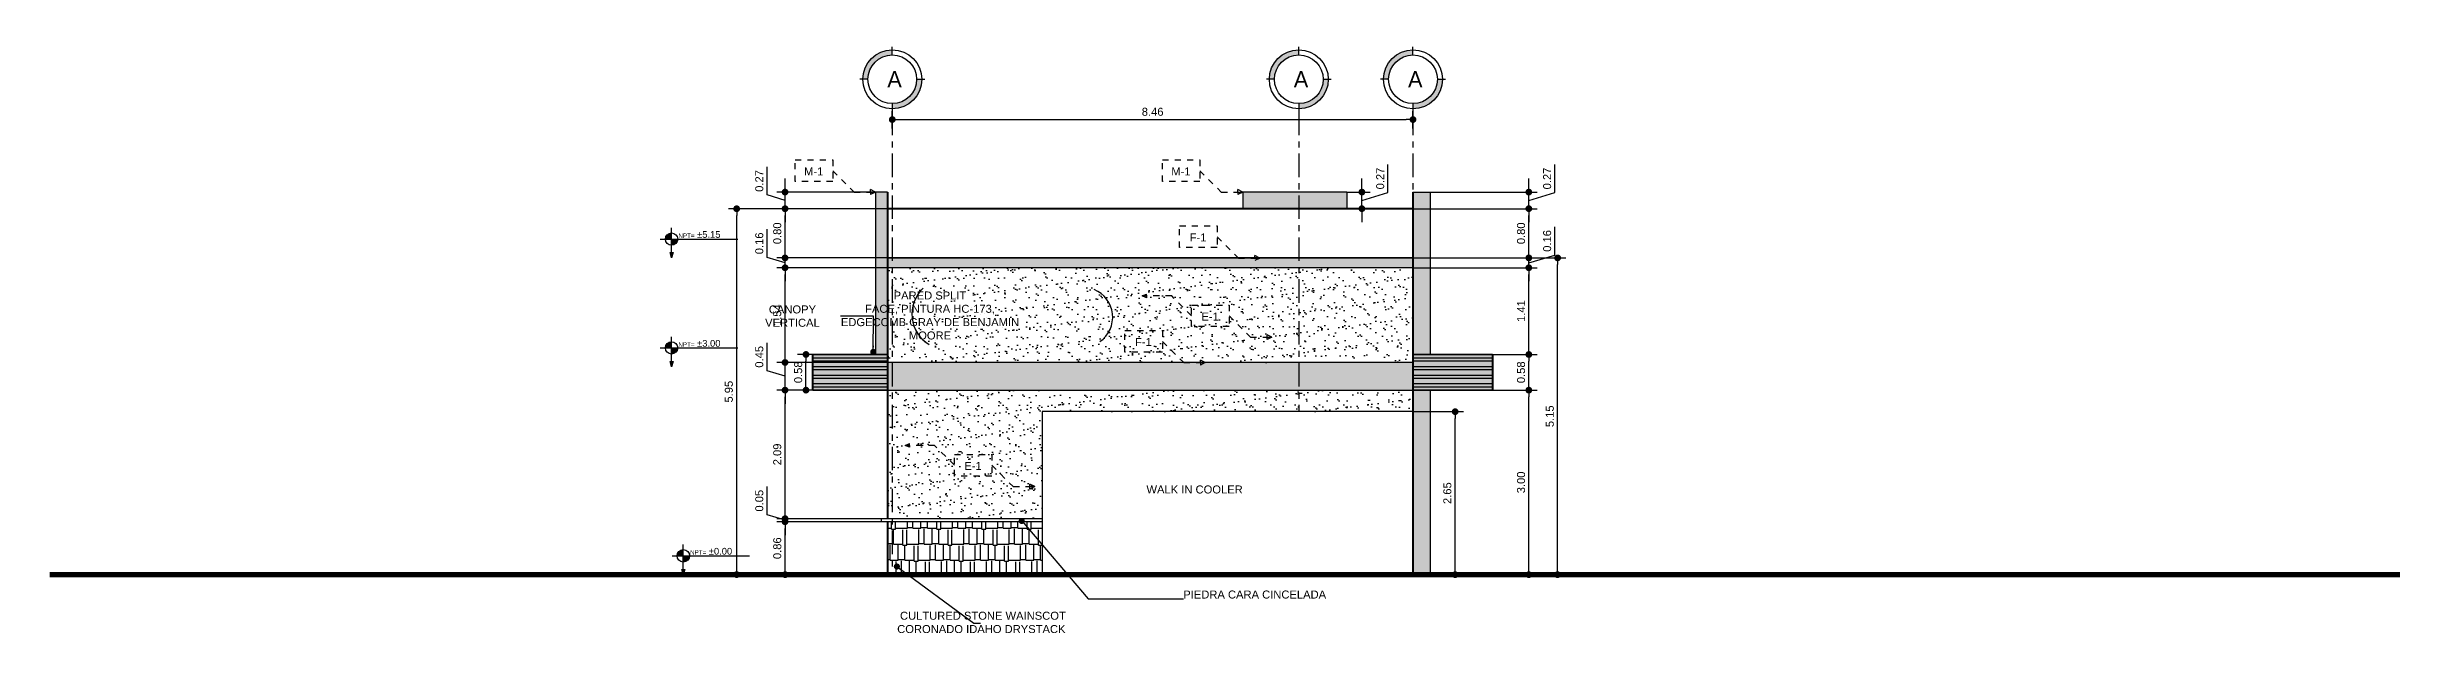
# Model space of a CAD drawing. Header units: metres. Extents: x 5916 to 6101, y 1788 to 1857.
# Drawn here: x 5915.85 to 5953.94, y 1787.76 to 1797.29 of the extents above; entities that cross this region are included whole.
import ezdxf
from ezdxf.enums import TextEntityAlignment as Align

# ---------------------------------------------------------------- set-up
doc = ezdxf.new("R2010")
doc.units = ezdxf.units.M
doc.header["$LTSCALE"] = 0.02
doc.linetypes.add('CENTER2', pattern=[28.575, 19.05, -3.175, 3.175, -3.175])
doc.linetypes.add('HIDDEN', pattern=[0.375, 0.25, -0.125])
for name, color, linetype in [('A - Ejes', 7, 'CENTER2'), ('A-Cotas', 7, 'Continuous'), ('A-Cotas Generales', 2, 'Continuous'), ('A-Paredes', 3, 'Continuous'), ('A-Paredes Externas', 3, 'Continuous'), ('A-Puertas', 7, 'Continuous'), ('DIM', 8, 'Continuous'), ('GRIDTEXT', 1, 'Continuous'), ('HATCH', 8, 'Continuous'), ('hidden', 7, 'HIDDEN'), ('Q', 8, 'Continuous'), ('WALKING COOLER', 1, 'Continuous')]:
    doc.layers.add(name, color=color, linetype=linetype)
for name, color, linetype, lineweight in [('A-FACIA', 12, 'Continuous', 50), ('A-LINEA DE TIERRA', 14, 'Continuous', 40), ('A-PAREDES FRONTALES', 7, 'Continuous', 30)]:
    doc.layers.add(name, color=color, linetype=linetype, lineweight=lineweight)
doc.styles.add('Arial', font='arial.ttf', dxfattribs={"height": 0.15})
doc.styles.add('BANKGOTHIC', font='bgothl.ttf', dxfattribs={"height": 0.3})
doc.styles.add('Cotas 50', font='arial.ttf', dxfattribs={"height": 0.09})
doc.styles.add('Cotas 75', font='arial.ttf', dxfattribs={"height": 0.13})
doc.styles.add('TITTEXTL', font='')
doc.styles.get('TITTEXTL').set_extended_font_data('MicrogrammaDBolExt')
doc.dimstyles.new('COTAS 50', dxfattribs={"dimtxt": 0.09, "dimasz": 0.1, "dimexe": 0.09, "dimexo": 0, "dimgap": 0.05, "dimtad": 1, "dimzin": 1, "dimdsep": 46, "dimtxsty": 'Cotas 50', "dimblk": 'ARCHTICK', "dimcen": 0.1, "dimdle": 0.09, "dimclrd": 9, "dimclre": 9, "dimclrt": 256, "dimaunit": 1, "dimadec": 4, "dimazin": 0, "dimtfac": 1, "dimtmove": 0, "dimatfit": 3, "dimfxl": 0, "dimarcsym": 0})
doc.dimstyles.new('Estilo 75', dxfattribs={"dimtxt": 0.13, "dimasz": 0.11, "dimexe": 0.135, "dimexo": 0, "dimgap": 0.06, "dimtad": 1, "dimzin": 1, "dimdsep": 46, "dimtxsty": 'Cotas 75', "dimblk": 'DOT', "dimcen": 0.135, "dimdle": 0.135, "dimclrd": 9, "dimclre": 9, "dimclrt": 256, "dimadec": 0, "dimazin": 0, "dimtfac": 1, "dimtmove": 1, "dimatfit": 1, "dimfxl": 0, "dimarcsym": 0})

# ---------------------------------------------------------------- blocks, each defined once
blk = doc.blocks.new('BUBLE C')
at = {"layer": 'GRIDTEXT'}
h = blk.add_hatch(color=8, dxfattribs=at)
h.paths.add_polyline_path([(0, 0.7), (0, 0.763, 0.414214), (-0.363, 0.4), (-0.3, 0.4, -0.414214)])
h.paths.add_polyline_path([(0.363, 0.4), (0.3, 0.4, -0.414214), (0, 0.1), (0, 0.037, 0.414214)])
at = {"layer": 'GRIDTEXT', "color": 8}
for points in [[(0, 0.7), (0, 0.8)], [(-0.3, 0.4), (-0.4, 0.4)], [(0.3, 0.4), (0.4, 0.4)], [(0, 0.1), (0, 0)]]:
    blk.add_lwpolyline(points, dxfattribs=at)
blk.add_circle((0, 0.4), 0.363, dxfattribs=at)
at = {"layer": 'GRIDTEXT'}
blk.add_circle((0, 0.4), 0.3, dxfattribs=at)
at = {"layer": 'GRIDTEXT', "style": 'TITTEXTL'}
blk.add_attdef('A', text='', height=0.16, dxfattribs=at).set_placement((0, 0.4), align=Align.MIDDLE)
blk = doc.blocks.new('_Dot')
at = {"color": 0, "linetype": 'ByBlock', "lineweight": -2}
blk.add_line((-0.5, 0), (-1, 0), dxfattribs=at)
at = {"color": 0, "linetype": 'ByBlock', "const_width": 0.5}
blk.add_lwpolyline([(-0.25, 0, 1), (0.25, 0, 1)], format="xyb", close=True, dxfattribs=at)
blk = doc.blocks.new('*D26')
at = {"layer": 'HATCH', "color": 9, "lineweight": -2, "transparency": 16777216}
for p, q in [((5938.324, 1791.712), (5940.064, 1791.712)), ((5939.929, 1788.822), (5939.929, 1791.602)), ((5938.324, 1788.712), (5940.064, 1788.712))]:
    blk.add_line(p, q, dxfattribs=at)
at = {"layer": 'HATCH', "color": 9, "lineweight": -2, "transparency": 16777216, "xscale": 0.11, "yscale": 0.11, "zscale": 0.11}
for p, rotation in [((5939.929, 1791.712), 90), ((5939.929, 1788.712), 270)]:
    blk.add_blockref('_Dot', p, dxfattribs=dict(at, rotation=rotation))
at = {"layer": 'HATCH', "transparency": 16777216, "insert": (5939.803, 1790.212), "char_height": 0.13, "attachment_point": 5, "rotation": 90, "style": 'Cotas 75'}
blk.add_mtext('3.00', dxfattribs=at)
blk = doc.blocks.new('*D27')
at = {"layer": 'HATCH', "color": 9, "lineweight": -2, "transparency": 16777216}
for p, q in [((5939.341, 1792.292), (5940.064, 1792.292)), ((5939.929, 1791.822), (5939.929, 1792.182)), ((5938.324, 1791.712), (5940.064, 1791.712))]:
    blk.add_line(p, q, dxfattribs=at)
at = {"layer": 'HATCH', "color": 9, "lineweight": -2, "transparency": 16777216, "xscale": 0.11, "yscale": 0.11, "zscale": 0.11}
for p, rotation in [((5939.929, 1792.292), 90), ((5939.929, 1791.712), 270)]:
    blk.add_blockref('_Dot', p, dxfattribs=dict(at, rotation=rotation))
at = {"layer": 'HATCH', "transparency": 16777216, "insert": (5939.803, 1792.002), "char_height": 0.13, "attachment_point": 5, "rotation": 90, "style": 'Cotas 75'}
blk.add_mtext('0.58', dxfattribs=at)
blk = doc.blocks.new('*D28')
at = {"layer": 'HATCH', "color": 9, "lineweight": -2, "transparency": 16777216}
for p, q in [((5938.047, 1793.702), (5940.064, 1793.702)), ((5939.929, 1792.402), (5939.929, 1793.592)), ((5939.341, 1792.292), (5940.064, 1792.292))]:
    blk.add_line(p, q, dxfattribs=at)
at = {"layer": 'HATCH', "color": 9, "lineweight": -2, "transparency": 16777216, "xscale": 0.11, "yscale": 0.11, "zscale": 0.11}
for p, rotation in [((5939.929, 1793.702), 90), ((5939.929, 1792.292), 270)]:
    blk.add_blockref('_Dot', p, dxfattribs=dict(at, rotation=rotation))
at = {"layer": 'HATCH', "transparency": 16777216, "insert": (5939.804, 1792.997), "char_height": 0.13, "attachment_point": 5, "rotation": 90, "style": 'Cotas 75'}
blk.add_mtext('1.41', dxfattribs=at)
blk = doc.blocks.new('*D29')
at = {"layer": 'HATCH', "color": 9, "lineweight": -2, "transparency": 16777216}
for p, q in [((5940.353, 1793.909), (5940.353, 1794.367)), ((5938.047, 1793.862), (5940.064, 1793.862)), ((5939.929, 1793.972), (5939.929, 1794.082)), ((5939.929, 1793.782), (5940.353, 1793.909)), ((5939.929, 1793.702), (5939.929, 1793.862)), ((5939.929, 1793.702), (5939.929, 1793.862)), ((5938.047, 1793.702), (5940.064, 1793.702)), ((5939.929, 1793.592), (5939.929, 1793.482))]:
    blk.add_line(p, q, dxfattribs=at)
at = {"layer": 'HATCH', "color": 9, "lineweight": -2, "transparency": 16777216, "xscale": 0.11, "yscale": 0.11, "zscale": 0.11}
for p, rotation in [((5939.929, 1793.862), 270), ((5939.929, 1793.702), 90)]:
    blk.add_blockref('_Dot', p, dxfattribs=dict(at, rotation=rotation))
at = {"layer": 'HATCH', "transparency": 16777216, "insert": (5940.227, 1794.138), "char_height": 0.13, "attachment_point": 5, "rotation": 90, "style": 'Cotas 75'}
blk.add_mtext('0.16', dxfattribs=at)
blk = doc.blocks.new('*D30')
at = {"layer": 'HATCH', "color": 9, "lineweight": -2, "transparency": 16777216}
for p, q in [((5938.047, 1794.662), (5940.064, 1794.662)), ((5939.929, 1793.972), (5939.929, 1794.552)), ((5938.047, 1793.862), (5940.064, 1793.862))]:
    blk.add_line(p, q, dxfattribs=at)
at = {"layer": 'HATCH', "color": 9, "lineweight": -2, "transparency": 16777216, "xscale": 0.11, "yscale": 0.11, "zscale": 0.11}
for p, rotation in [((5939.929, 1794.662), 90), ((5939.929, 1793.862), 270)]:
    blk.add_blockref('_Dot', p, dxfattribs=dict(at, rotation=rotation))
at = {"layer": 'HATCH', "transparency": 16777216, "insert": (5939.803, 1794.262), "char_height": 0.13, "attachment_point": 5, "rotation": 90, "style": 'Cotas 75'}
blk.add_mtext('0.80', dxfattribs=at)
blk = doc.blocks.new('*D31')
at = {"layer": 'HATCH', "color": 9, "lineweight": -2, "transparency": 16777216}
for p, q in [((5940.353, 1794.924), (5940.353, 1795.382)), ((5939.929, 1795.042), (5939.929, 1795.152)), ((5938.047, 1794.662), (5940.064, 1794.662)), ((5938.324, 1794.932), (5940.064, 1794.932)), ((5939.929, 1794.662), (5939.929, 1794.932)), ((5939.929, 1794.662), (5939.929, 1794.932)), ((5939.929, 1794.797), (5940.353, 1794.924)), ((5939.929, 1794.552), (5939.929, 1794.442))]:
    blk.add_line(p, q, dxfattribs=at)
at = {"layer": 'HATCH', "color": 9, "lineweight": -2, "transparency": 16777216, "xscale": 0.11, "yscale": 0.11, "zscale": 0.11}
for p, rotation in [((5939.929, 1794.932), 270), ((5939.929, 1794.662), 90)]:
    blk.add_blockref('_Dot', p, dxfattribs=dict(at, rotation=rotation))
at = {"layer": 'HATCH', "transparency": 16777216, "insert": (5940.227, 1795.153), "char_height": 0.13, "attachment_point": 5, "rotation": 90, "style": 'Cotas 75'}
blk.add_mtext('0.27', dxfattribs=at)
blk = doc.blocks.new('*D32')
at = {"layer": 'HATCH', "color": 9, "lineweight": -2, "transparency": 16777216}
for p, q in [((5929.512, 1789.572), (5927.71, 1789.572)), ((5927.845, 1788.822), (5927.845, 1789.462)), ((5929.512, 1788.712), (5927.71, 1788.712))]:
    blk.add_line(p, q, dxfattribs=at)
at = {"layer": 'HATCH', "color": 9, "lineweight": -2, "transparency": 16777216, "xscale": 0.11, "yscale": 0.11, "zscale": 0.11}
for p, rotation in [((5927.845, 1789.572), 90), ((5927.845, 1788.712), 270)]:
    blk.add_blockref('_Dot', p, dxfattribs=dict(at, rotation=rotation))
at = {"layer": 'HATCH', "transparency": 16777216, "insert": (5927.719, 1789.142), "char_height": 0.13, "attachment_point": 5, "rotation": 90, "style": 'Cotas 75'}
blk.add_mtext('0.86', dxfattribs=at)
blk = doc.blocks.new('*D33')
at = {"layer": 'HATCH', "color": 9, "lineweight": -2, "transparency": 16777216}
for p, q in [((5927.554, 1789.685), (5927.554, 1790.143)), ((5927.845, 1789.597), (5927.554, 1789.685)), ((5927.845, 1789.732), (5927.845, 1789.842)), ((5929.412, 1789.622), (5927.71, 1789.622)), ((5929.512, 1789.572), (5927.71, 1789.572)), ((5927.845, 1789.572), (5927.845, 1789.622)), ((5927.845, 1789.572), (5927.845, 1789.622)), ((5927.845, 1789.462), (5927.845, 1789.352))]:
    blk.add_line(p, q, dxfattribs=at)
at = {"layer": 'HATCH', "color": 9, "lineweight": -2, "transparency": 16777216, "xscale": 0.11, "yscale": 0.11, "zscale": 0.11}
for p, rotation in [((5927.845, 1789.622), 270), ((5927.845, 1789.572), 90)]:
    blk.add_blockref('_Dot', p, dxfattribs=dict(at, rotation=rotation))
at = {"layer": 'HATCH', "transparency": 16777216, "insert": (5927.427, 1789.914), "char_height": 0.13, "attachment_point": 5, "rotation": 90, "style": 'Cotas 75'}
blk.add_mtext('0.05', dxfattribs=at)
blk = doc.blocks.new('*D34')
at = {"layer": 'HATCH', "color": 9, "lineweight": -2, "transparency": 16777216}
for p, q in [((5929.512, 1791.712), (5927.71, 1791.712)), ((5927.845, 1789.732), (5927.845, 1791.602)), ((5929.412, 1789.622), (5927.71, 1789.622))]:
    blk.add_line(p, q, dxfattribs=at)
at = {"layer": 'HATCH', "color": 9, "lineweight": -2, "transparency": 16777216, "xscale": 0.11, "yscale": 0.11, "zscale": 0.11}
for p, rotation in [((5927.845, 1791.712), 90), ((5927.845, 1789.622), 270)]:
    blk.add_blockref('_Dot', p, dxfattribs=dict(at, rotation=rotation))
at = {"layer": 'HATCH', "transparency": 16777216, "insert": (5927.719, 1790.667), "char_height": 0.13, "attachment_point": 5, "rotation": 90, "style": 'Cotas 75'}
blk.add_mtext('2.09', dxfattribs=at)
blk = doc.blocks.new('*D35')
at = {"layer": 'HATCH', "color": 9, "lineweight": -2, "transparency": 16777216}
for p, q in [((5927.554, 1792.025), (5927.554, 1792.483)), ((5927.845, 1792.272), (5927.845, 1792.382)), ((5927.845, 1791.937), (5927.554, 1792.025)), ((5929.587, 1792.162), (5927.71, 1792.162)), ((5927.845, 1791.712), (5927.845, 1792.162)), ((5927.845, 1791.712), (5927.845, 1792.162)), ((5929.512, 1791.712), (5927.71, 1791.712)), ((5927.845, 1791.602), (5927.845, 1791.492))]:
    blk.add_line(p, q, dxfattribs=at)
at = {"layer": 'HATCH', "color": 9, "lineweight": -2, "transparency": 16777216, "xscale": 0.11, "yscale": 0.11, "zscale": 0.11}
for p, rotation in [((5927.845, 1792.162), 270), ((5927.845, 1791.712), 90)]:
    blk.add_blockref('_Dot', p, dxfattribs=dict(at, rotation=rotation))
at = {"layer": 'HATCH', "transparency": 16777216, "insert": (5927.427, 1792.254), "char_height": 0.13, "attachment_point": 5, "rotation": 90, "style": 'Cotas 75'}
blk.add_mtext('0.45', dxfattribs=at)
blk = doc.blocks.new('*D36')
at = {"layer": 'HATCH', "color": 9, "lineweight": -2, "transparency": 16777216}
for p, q in [((5929.512, 1793.702), (5927.71, 1793.702)), ((5927.845, 1792.272), (5927.845, 1793.592)), ((5929.587, 1792.162), (5927.71, 1792.162))]:
    blk.add_line(p, q, dxfattribs=at)
at = {"layer": 'HATCH', "color": 9, "lineweight": -2, "transparency": 16777216, "xscale": 0.11, "yscale": 0.11, "zscale": 0.11}
for p, rotation in [((5927.845, 1793.702), 90), ((5927.845, 1792.162), 270)]:
    blk.add_blockref('_Dot', p, dxfattribs=dict(at, rotation=rotation))
at = {"layer": 'HATCH', "transparency": 16777216, "insert": (5927.719, 1792.932), "char_height": 0.13, "attachment_point": 5, "rotation": 90, "style": 'Cotas 75'}
blk.add_mtext('1.54', dxfattribs=at)
blk = doc.blocks.new('*D37')
at = {"layer": 'HATCH', "color": 9, "lineweight": -2, "transparency": 16777216}
for p, q in [((5927.554, 1793.87), (5927.554, 1794.327)), ((5927.845, 1793.782), (5927.554, 1793.87)), ((5929.512, 1793.862), (5927.71, 1793.862)), ((5927.845, 1793.972), (5927.845, 1794.082)), ((5927.845, 1793.702), (5927.845, 1793.862)), ((5927.845, 1793.702), (5927.845, 1793.862)), ((5929.512, 1793.702), (5927.71, 1793.702)), ((5927.845, 1793.592), (5927.845, 1793.482))]:
    blk.add_line(p, q, dxfattribs=at)
at = {"layer": 'HATCH', "color": 9, "lineweight": -2, "transparency": 16777216, "xscale": 0.11, "yscale": 0.11, "zscale": 0.11}
for p, rotation in [((5927.845, 1793.862), 270), ((5927.845, 1793.702), 90)]:
    blk.add_blockref('_Dot', p, dxfattribs=dict(at, rotation=rotation))
at = {"layer": 'HATCH', "transparency": 16777216, "insert": (5927.427, 1794.098), "char_height": 0.13, "attachment_point": 5, "rotation": 90, "style": 'Cotas 75'}
blk.add_mtext('0.16', dxfattribs=at)
blk = doc.blocks.new('*D38')
at = {"layer": 'HATCH', "color": 9, "lineweight": -2, "transparency": 16777216}
for p, q in [((5929.512, 1794.662), (5927.71, 1794.662)), ((5927.845, 1793.972), (5927.845, 1794.552)), ((5929.512, 1793.862), (5927.71, 1793.862))]:
    blk.add_line(p, q, dxfattribs=at)
at = {"layer": 'HATCH', "color": 9, "lineweight": -2, "transparency": 16777216, "xscale": 0.11, "yscale": 0.11, "zscale": 0.11}
for p, rotation in [((5927.845, 1794.662), 90), ((5927.845, 1793.862), 270)]:
    blk.add_blockref('_Dot', p, dxfattribs=dict(at, rotation=rotation))
at = {"layer": 'HATCH', "transparency": 16777216, "insert": (5927.719, 1794.262), "char_height": 0.13, "attachment_point": 5, "rotation": 90, "style": 'Cotas 75'}
blk.add_mtext('0.80', dxfattribs=at)
blk = doc.blocks.new('*D39')
at = {"layer": 'HATCH', "color": 9, "lineweight": -2, "transparency": 16777216}
for p, q in [((5927.554, 1794.885), (5927.554, 1795.342)), ((5927.845, 1795.042), (5927.845, 1795.152)), ((5927.845, 1794.797), (5927.554, 1794.885)), ((5929.512, 1794.932), (5927.71, 1794.932)), ((5929.512, 1794.662), (5927.71, 1794.662)), ((5927.845, 1794.662), (5927.845, 1794.932)), ((5927.845, 1794.662), (5927.845, 1794.932)), ((5927.845, 1794.552), (5927.845, 1794.442))]:
    blk.add_line(p, q, dxfattribs=at)
at = {"layer": 'HATCH', "color": 9, "lineweight": -2, "transparency": 16777216, "xscale": 0.11, "yscale": 0.11, "zscale": 0.11}
for p, rotation in [((5927.845, 1794.932), 270), ((5927.845, 1794.662), 90)]:
    blk.add_blockref('_Dot', p, dxfattribs=dict(at, rotation=rotation))
at = {"layer": 'HATCH', "transparency": 16777216, "insert": (5927.427, 1795.113), "char_height": 0.13, "attachment_point": 5, "rotation": 90, "style": 'Cotas 75'}
blk.add_mtext('0.27', dxfattribs=at)
blk = doc.blocks.new('*D40')
at = {"layer": 'HATCH', "color": 9, "lineweight": -2, "transparency": 16777216}
for p, q in [((5928.293, 1792.292), (5928.05, 1792.292)), ((5928.185, 1791.822), (5928.185, 1792.182)), ((5928.293, 1791.712), (5928.05, 1791.712))]:
    blk.add_line(p, q, dxfattribs=at)
at = {"layer": 'HATCH', "color": 9, "lineweight": -2, "transparency": 16777216, "xscale": 0.11, "yscale": 0.11, "zscale": 0.11}
for p, rotation in [((5928.185, 1792.292), 90), ((5928.185, 1791.712), 270)]:
    blk.add_blockref('_Dot', p, dxfattribs=dict(at, rotation=rotation))
at = {"layer": 'HATCH', "transparency": 16777216, "insert": (5928.059, 1792.002), "char_height": 0.13, "attachment_point": 5, "rotation": 90, "style": 'Cotas 75'}
blk.add_mtext('0.58', dxfattribs=at)
blk = doc.blocks.new('*D41')
at = {"layer": 'HATCH', "color": 9, "lineweight": -2, "transparency": 16777216}
for p, q in [((5938.047, 1791.362), (5938.867, 1791.362)), ((5938.732, 1788.822), (5938.732, 1791.252)), ((5938.047, 1788.712), (5938.867, 1788.712))]:
    blk.add_line(p, q, dxfattribs=at)
at = {"layer": 'HATCH', "color": 9, "lineweight": -2, "transparency": 16777216, "xscale": 0.11, "yscale": 0.11, "zscale": 0.11}
for p, rotation in [((5938.732, 1791.362), 90), ((5938.732, 1788.712), 270)]:
    blk.add_blockref('_Dot', p, dxfattribs=dict(at, rotation=rotation))
at = {"layer": 'HATCH', "transparency": 16777216, "insert": (5938.606, 1790.037), "char_height": 0.13, "attachment_point": 5, "rotation": 90, "style": 'Cotas 75'}
blk.add_mtext('2.65', dxfattribs=at)
blk = doc.blocks.new('*D60')
at = {"layer": 'HATCH', "color": 9, "lineweight": -2, "transparency": 16777216}
for p, q in [((5937.641, 1794.924), (5937.641, 1795.382)), ((5937.217, 1795.042), (5937.217, 1795.152)), ((5936.972, 1794.932), (5937.352, 1794.932)), ((5936.972, 1794.662), (5937.352, 1794.662)), ((5937.217, 1794.662), (5937.217, 1794.932)), ((5937.217, 1794.662), (5937.217, 1794.932)), ((5937.217, 1794.797), (5937.641, 1794.924)), ((5937.217, 1794.552), (5937.217, 1794.442))]:
    blk.add_line(p, q, dxfattribs=at)
at = {"layer": 'HATCH', "color": 9, "lineweight": -2, "transparency": 16777216, "xscale": 0.11, "yscale": 0.11, "zscale": 0.11}
for p, rotation in [((5937.217, 1794.932), 270), ((5937.217, 1794.662), 90)]:
    blk.add_blockref('_Dot', p, dxfattribs=dict(at, rotation=rotation))
at = {"layer": 'HATCH', "transparency": 16777216, "insert": (5937.515, 1795.153), "char_height": 0.13, "attachment_point": 5, "rotation": 90, "style": 'Cotas 75'}
blk.add_mtext('0.27', dxfattribs=at)
blk = doc.blocks.new('*D63')
at = {"layer": 'HATCH', "color": 9, "lineweight": -2, "transparency": 16777216}
for p, q in [((5929.512, 1794.662), (5926.924, 1794.662)), ((5927.059, 1788.822), (5927.059, 1794.552)), ((5929.512, 1788.712), (5926.924, 1788.712))]:
    blk.add_line(p, q, dxfattribs=at)
at = {"layer": 'HATCH', "color": 9, "lineweight": -2, "transparency": 16777216, "xscale": 0.11, "yscale": 0.11, "zscale": 0.11}
for p, rotation in [((5927.059, 1794.662), 90), ((5927.059, 1788.712), 270)]:
    blk.add_blockref('_Dot', p, dxfattribs=dict(at, rotation=rotation))
at = {"layer": 'HATCH', "transparency": 16777216, "insert": (5926.932, 1791.687), "char_height": 0.13, "attachment_point": 5, "rotation": 90, "style": 'Cotas 75'}
blk.add_mtext('5.95', dxfattribs=at)
blk = doc.blocks.new('*D64')
at = {"layer": 'HATCH', "color": 9, "lineweight": -2, "transparency": 16777216}
for p, q in [((5938.047, 1793.862), (5940.532, 1793.862)), ((5940.397, 1788.822), (5940.397, 1793.752)), ((5938.324, 1788.712), (5940.532, 1788.712))]:
    blk.add_line(p, q, dxfattribs=at)
at = {"layer": 'HATCH', "color": 9, "lineweight": -2, "transparency": 16777216, "xscale": 0.11, "yscale": 0.11, "zscale": 0.11}
for p, rotation in [((5940.397, 1793.862), 90), ((5940.397, 1788.712), 270)]:
    blk.add_blockref('_Dot', p, dxfattribs=dict(at, rotation=rotation))
at = {"layer": 'HATCH', "transparency": 16777216, "insert": (5940.27, 1791.287), "char_height": 0.13, "attachment_point": 5, "rotation": 90, "style": 'Cotas 75'}
blk.add_mtext('5.15', dxfattribs=at)
blk = doc.blocks.new('*D78')
at = {"layer": 'HATCH', "color": 9, "lineweight": -2, "transparency": 16777216}
for p, q in [((5929.587, 1795.966), (5929.587, 1796.246)), ((5938.047, 1795.966), (5938.047, 1796.246)), ((5929.697, 1796.111), (5937.937, 1796.111))]:
    blk.add_line(p, q, dxfattribs=at)
at = {"layer": 'HATCH', "color": 9, "lineweight": -2, "transparency": 16777216, "xscale": 0.11, "yscale": 0.11, "zscale": 0.11, "rotation": 180}
blk.add_blockref('_Dot', (5929.587, 1796.111), dxfattribs=at)
at = {"layer": 'HATCH', "color": 9, "lineweight": -2, "transparency": 16777216, "xscale": 0.11, "yscale": 0.11, "zscale": 0.11}
blk.add_blockref('_Dot', (5938.047, 1796.111), dxfattribs=at)
at = {"layer": 'HATCH', "transparency": 16777216, "insert": (5933.817, 1796.237), "char_height": 0.13, "attachment_point": 5, "style": 'Cotas 75'}
blk.add_mtext('8.46', dxfattribs=at)
blk = doc.blocks.new('_ArchTick')
at = {"color": 0, "linetype": 'ByBlock', "const_width": 0.15}
blk.add_lwpolyline([(-0.5, -0.5), (0.5, 0.5)], dxfattribs=at)
blk = doc.blocks.new('Simbolo niveles (Alzado)')
at = {"layer": 'A-Cotas', "ltscale": 10}
h = blk.add_hatch(color=256, dxfattribs=at)
h.paths.add_polyline_path([(0, 0.728, 0.414214), (-0.18, 0.548), (0, 0.548)])
h.paths.add_polyline_path([(0.18, 0.548), (0, 0.548), (0, 0.368, 0.414214)])
at = {"layer": 'A-Cotas', "ltscale": 0.05}
blk.add_hatch(color=6, dxfattribs=at).paths.add_polyline_path([(0.043, 0.153), (-0.043, 0.153), (0, 0)])
at = {"layer": 'A-Cotas', "color": 6, "ltscale": 10}
for p, q in [((0, 0.153), (0, 0.875)), ((-0.328, 0.548), (1.928, 0.548))]:
    blk.add_line(p, q, dxfattribs=at)
blk.add_lwpolyline([(0, 0), (-0.043, 0.153), (0.043, 0.153), (0, 0)], dxfattribs=at)
at = {"layer": 'A-Cotas', "color": 1, "ltscale": 10}
blk.add_circle((0, 0.548), 0.18, dxfattribs=at)
at = {"layer": 'A-Cotas', "insert": (0.433, 0.646), "char_height": 0.13, "attachment_point": 5, "style": 'Cotas 75'}
blk.add_mtext('NPT=', dxfattribs=at)

msp = doc.modelspace()

# ---------------------------------------------------------------- hatches: boundary and pattern name
at = {"layer": 'A-Cotas', "true_color": 0xf57a00}
h = msp.add_hatch(color=30, dxfattribs=at)
h.dxf.hatch_style = 1
h.paths.add_polyline_path([(5938.047, 1793.862), (5929.512, 1793.862), (5929.512, 1793.702), (5938.047, 1793.702)])
h = msp.add_hatch(color=30, dxfattribs=at)
h.dxf.hatch_style = 1
h.paths.add_polyline_path([(5929.512, 1792.232), (5928.293, 1792.232), (5928.293, 1792.182), (5929.512, 1792.182)])
h = msp.add_hatch(color=30, dxfattribs=at)
h.dxf.hatch_style = 1
h.paths.add_polyline_path([(5929.512, 1792.092), (5928.293, 1792.092), (5928.293, 1792.042), (5929.512, 1792.042)])
h = msp.add_hatch(color=30, dxfattribs=at)
h.dxf.hatch_style = 1
h.paths.add_polyline_path([(5929.512, 1791.952), (5928.293, 1791.952), (5928.293, 1791.902), (5929.512, 1791.902)])
h = msp.add_hatch(color=30, dxfattribs=at)
h.dxf.hatch_style = 1
h.paths.add_polyline_path([(5938.047, 1792.162), (5929.512, 1792.162), (5929.512, 1791.712), (5938.047, 1791.712)])
h = msp.add_hatch(color=30, dxfattribs=at)
h.dxf.hatch_style = 1
h.paths.add_polyline_path([(5939.341, 1792.232), (5938.047, 1792.232), (5938.047, 1792.182), (5939.341, 1792.182)])
h = msp.add_hatch(color=30, dxfattribs=at)
h.dxf.hatch_style = 1
h.paths.add_polyline_path([(5939.341, 1792.092), (5938.047, 1792.092), (5938.047, 1792.042), (5939.341, 1792.042)])
h = msp.add_hatch(color=30, dxfattribs=at)
h.dxf.hatch_style = 1
h.paths.add_polyline_path([(5939.341, 1791.952), (5938.047, 1791.952), (5938.047, 1791.902), (5939.341, 1791.902)])
h = msp.add_hatch(color=30, dxfattribs=at)
h.dxf.hatch_style = 1
h.paths.add_polyline_path([(5929.512, 1791.812), (5928.293, 1791.812), (5928.293, 1791.762), (5929.512, 1791.762)])
h = msp.add_hatch(color=30, dxfattribs=at)
h.dxf.hatch_style = 1
h.paths.add_polyline_path([(5939.341, 1791.812), (5938.047, 1791.812), (5938.047, 1791.762), (5939.341, 1791.762)])
at = {"layer": 'A-Paredes', "true_color": 0xcd6928}
h = msp.add_hatch(dxfattribs=at)
h.set_pattern_fill('AR-RSHKE', color=32, scale=0.00085)
h.paths.add_polyline_path([(5932.024, 1789.572), (5929.512, 1789.572), (5929.512, 1788.712), (5932.024, 1788.712)])
at = {"layer": 'A-Puertas', "true_color": 0xf57a00}
h = msp.add_hatch(color=30, dxfattribs=at)
h.dxf.hatch_style = 1
h.paths.add_polyline_path([(5929.512, 1794.932), (5929.315, 1794.932), (5929.315, 1792.292), (5929.512, 1792.292)])
h = msp.add_hatch(color=30, dxfattribs=at)
h.dxf.hatch_style = 1
h.paths.add_polyline_path([(5936.972, 1794.932), (5935.282, 1794.932), (5935.282, 1794.662), (5936.972, 1794.662)])
h = msp.add_hatch(color=30, dxfattribs=at)
h.dxf.hatch_style = 1
h.paths.add_polyline_path([(5938.324, 1794.932), (5938.047, 1794.932), (5938.047, 1792.292), (5938.324, 1792.292)])
h.paths.add_polyline_path([(5938.324, 1791.712), (5938.047, 1791.712), (5938.047, 1788.712), (5938.324, 1788.712)])
at = {"layer": 'A-Puertas'}
h = msp.add_hatch(color=15, dxfattribs=at)
h.dxf.hatch_style = 1
h.paths.add_polyline_path([(5929.512, 1792.292), (5928.293, 1792.292), (5928.293, 1792.232), (5929.512, 1792.232)])
h = msp.add_hatch(color=15, dxfattribs=at)
h.dxf.hatch_style = 1
h.paths.add_polyline_path([(5929.512, 1792.182), (5928.293, 1792.182), (5928.293, 1792.092), (5929.512, 1792.092)])
h = msp.add_hatch(color=15, dxfattribs=at)
h.dxf.hatch_style = 1
h.paths.add_polyline_path([(5929.512, 1792.042), (5928.293, 1792.042), (5928.293, 1791.952), (5929.512, 1791.952)])
h = msp.add_hatch(color=15, dxfattribs=at)
h.dxf.hatch_style = 1
h.paths.add_polyline_path([(5939.341, 1792.292), (5938.047, 1792.292), (5938.047, 1792.232), (5939.341, 1792.232)])
h = msp.add_hatch(color=15, dxfattribs=at)
h.dxf.hatch_style = 1
h.paths.add_polyline_path([(5939.341, 1792.182), (5938.047, 1792.182), (5938.047, 1792.092), (5939.341, 1792.092)])
h = msp.add_hatch(color=15, dxfattribs=at)
h.dxf.hatch_style = 1
h.paths.add_polyline_path([(5939.341, 1792.042), (5938.047, 1792.042), (5938.047, 1791.952), (5939.341, 1791.952)])
h = msp.add_hatch(color=15, dxfattribs=at)
h.dxf.hatch_style = 1
h.paths.add_polyline_path([(5929.512, 1791.902), (5928.293, 1791.902), (5928.293, 1791.812), (5929.512, 1791.812)])
h = msp.add_hatch(color=15, dxfattribs=at)
h.dxf.hatch_style = 1
h.paths.add_polyline_path([(5929.512, 1791.762), (5928.293, 1791.762), (5928.293, 1791.712), (5929.512, 1791.712)])
h = msp.add_hatch(color=15, dxfattribs=at)
h.dxf.hatch_style = 1
h.paths.add_polyline_path([(5939.341, 1791.902), (5938.047, 1791.902), (5938.047, 1791.812), (5939.341, 1791.812)])
h = msp.add_hatch(color=15, dxfattribs=at)
h.dxf.hatch_style = 1
h.paths.add_polyline_path([(5939.341, 1791.762), (5938.047, 1791.762), (5938.047, 1791.712), (5939.341, 1791.712)])
at = {"layer": 'HATCH'}
h = msp.add_hatch(dxfattribs=at)
h.set_pattern_fill('AR-SAND', color=252, scale=0.005)
h.paths.add_polyline_path([(5938.047, 1793.702), (5929.512, 1793.702), (5929.512, 1792.162), (5938.047, 1792.162)])
h.paths.add_polyline_path([(5932.024, 1791.362), (5938.047, 1791.362), (5938.047, 1791.712), (5929.512, 1791.712), (5929.512, 1789.622), (5932.024, 1789.622)])

# ---------------------------------------------------------------- linework, layer by layer
at = {"layer": 'A - Ejes'}
for points in [[(5929.587, 1796.238), (5929.587, 1788.712)], [(5936.192, 1796.238), (5936.192, 1791.362)], [(5938.047, 1796.238), (5938.047, 1788.712)]]:
    msp.add_lwpolyline(points, dxfattribs=at)
at = {"layer": 'A-FACIA', "linetype": 'Continuous', "const_width": 0.03, "flags": 128}
for points in [[(5929.512, 1792.292), (5928.293, 1792.292)], [(5928.293, 1792.292), (5928.293, 1791.712)], [(5939.341, 1792.292), (5938.047, 1792.292)], [(5939.341, 1792.292), (5939.341, 1791.712)], [(5929.512, 1791.712), (5928.293, 1791.712)], [(5939.341, 1791.712), (5938.047, 1791.712)]]:
    msp.add_lwpolyline(points, dxfattribs=at)
at = {"layer": 'A-LINEA DE TIERRA', "color": 250, "linetype": 'Continuous', "const_width": 0.09, "flags": 128}
for points in [[(5949.783, 1788.712), (5915.897, 1788.712)], [(5979.278, 1788.712), (5949.783, 1788.712)]]:
    msp.add_lwpolyline(points, dxfattribs=at)
at = {"layer": 'A-Paredes Externas', "color": 30, "true_color": 0xf57a00}
for points in [[(5929.315, 1794.932), (5929.315, 1792.292)], [(5929.512, 1794.932), (5929.315, 1794.932)], [(5936.972, 1794.932), (5935.282, 1794.932)], [(5935.282, 1794.932), (5935.282, 1794.662)], [(5936.972, 1794.932), (5936.972, 1794.662)], [(5938.047, 1794.932), (5938.324, 1794.932)], [(5938.324, 1794.932), (5938.324, 1792.292)], [(5938.324, 1791.712), (5938.324, 1788.712)]]:
    msp.add_lwpolyline(points, dxfattribs=at)
at = {"layer": 'A-PAREDES FRONTALES', "linetype": 'Continuous', "const_width": 0.03, "flags": 128}
for points in [[(5929.512, 1794.932), (5929.512, 1789.622)], [(5935.282, 1794.662), (5929.512, 1794.662)], [(5936.972, 1794.662), (5935.282, 1794.662)], [(5938.047, 1794.662), (5936.972, 1794.662)], [(5938.047, 1794.932), (5938.047, 1788.712)], [(5938.047, 1793.862), (5929.512, 1793.862)], [(5929.512, 1789.572), (5929.512, 1788.712)]]:
    msp.add_lwpolyline(points, dxfattribs=at)
at = {"layer": 'A-PAREDES FRONTALES', "const_width": 0.0003}
for points in [[(5929.512, 1793.862), (5926.001, 1793.862)], [(5929.512, 1792.092), (5926.001, 1792.092)]]:
    msp.add_lwpolyline(points, dxfattribs=at)
at = {"layer": 'A-PAREDES FRONTALES'}
for points in [[(5938.047, 1793.702), (5929.512, 1793.702)], [(5929.512, 1792.182), (5928.293, 1792.182)], [(5929.512, 1792.092), (5928.293, 1792.092)], [(5929.512, 1792.042), (5928.293, 1792.042)], [(5929.512, 1791.952), (5928.293, 1791.952)], [(5938.047, 1792.162), (5929.512, 1792.162)], [(5939.341, 1792.232), (5938.047, 1792.232)], [(5939.341, 1792.182), (5938.047, 1792.182)], [(5939.341, 1792.092), (5938.047, 1792.092)], [(5939.341, 1792.042), (5938.047, 1792.042)], [(5939.341, 1791.952), (5938.047, 1791.952)], [(5929.512, 1791.902), (5928.293, 1791.902)], [(5929.512, 1791.812), (5928.293, 1791.812)], [(5929.512, 1791.762), (5928.293, 1791.762)], [(5929.512, 1791.712), (5938.047, 1791.712)], [(5939.341, 1791.902), (5938.047, 1791.902)], [(5939.341, 1791.812), (5938.047, 1791.812)], [(5939.341, 1791.762), (5938.047, 1791.762)], [(5929.512, 1789.572), (5929.412, 1789.572), (5929.412, 1789.622)], [(5929.512, 1789.622), (5929.412, 1789.622)], [(5932.024, 1789.622), (5929.512, 1789.622)], [(5932.024, 1789.572), (5929.512, 1789.572)]]:
    msp.add_lwpolyline(points, dxfattribs=at)
at = {"layer": 'A-Puertas', "color": 15}
msp.add_lwpolyline([(5929.512, 1792.232), (5928.293, 1792.232)], dxfattribs=at)
at = {"layer": 'DIM'}
for centre, radius, start, end in [((5930.486, 1792.949), 0.58, 133.5325, 238.9391), ((5932.684, 1792.897), 0.484, 304.9331, 67.9286)]:
    msp.add_arc(centre, radius, start, end, dxfattribs=at)
at = {"layer": 'hidden'}
for points in [[(5928.009, 1795.455), (5928.619, 1795.455), (5928.619, 1795.103), (5928.009, 1795.103)], [(5933.976, 1795.455), (5934.586, 1795.455), (5934.586, 1795.103), (5933.976, 1795.103)], [(5934.254, 1794.381), (5934.864, 1794.381), (5934.864, 1794.029), (5934.254, 1794.029)], [(5934.45, 1793.096), (5935.06, 1793.096), (5935.06, 1792.744), (5934.45, 1792.744)], [(5933.366, 1792.681), (5933.976, 1792.681), (5933.976, 1792.329), (5933.366, 1792.329)], [(5930.596, 1790.666), (5931.206, 1790.666), (5931.206, 1790.314), (5930.596, 1790.314)]]:
    msp.add_lwpolyline(points, close=True, dxfattribs=at)
for points in [[(5928.619, 1795.279), (5928.966, 1794.932), (5929.235, 1794.932)], [(5934.586, 1795.279), (5934.932, 1794.932), (5935.202, 1794.932)], [(5929.235, 1794.932), (5929.235, 1794.972)], [(5929.315, 1794.932), (5929.235, 1794.972)], [(5929.235, 1794.932), (5929.235, 1794.892)], [(5929.235, 1794.932), (5929.315, 1794.932), (5929.235, 1794.892)], [(5935.202, 1794.932), (5935.202, 1794.972)], [(5935.282, 1794.932), (5935.202, 1794.972)], [(5935.202, 1794.932), (5935.202, 1794.892)], [(5935.202, 1794.932), (5935.282, 1794.932), (5935.202, 1794.892)], [(5934.864, 1794.205), (5935.211, 1793.859), (5935.48, 1793.859)], [(5935.48, 1793.859), (5935.48, 1793.899)], [(5935.56, 1793.859), (5935.48, 1793.899)], [(5935.48, 1793.859), (5935.56, 1793.859), (5935.48, 1793.819)], [(5933.719, 1793.243), (5933.649, 1793.243), (5933.719, 1793.273)], [(5933.719, 1793.213), (5933.649, 1793.243)], [(5933.719, 1793.233), (5933.719, 1793.273)], [(5934.45, 1792.92), (5934.127, 1793.243), (5933.719, 1793.243)], [(5933.719, 1793.243), (5933.719, 1793.213)], [(5935.06, 1792.92), (5935.407, 1792.573), (5935.676, 1792.573)], [(5933.976, 1792.505), (5934.323, 1792.159), (5934.593, 1792.159)], [(5935.676, 1792.573), (5935.676, 1792.613)], [(5935.756, 1792.573), (5935.676, 1792.613)], [(5935.676, 1792.573), (5935.756, 1792.573), (5935.676, 1792.533)], [(5935.676, 1792.533), (5935.676, 1792.573)], [(5934.593, 1792.159), (5934.593, 1792.199)], [(5934.673, 1792.159), (5934.593, 1792.199)], [(5934.593, 1792.159), (5934.593, 1792.119)], [(5934.593, 1792.159), (5934.673, 1792.159), (5934.593, 1792.119)], [(5929.865, 1790.813), (5929.795, 1790.813), (5929.865, 1790.843)], [(5929.865, 1790.783), (5929.795, 1790.813)], [(5929.865, 1790.803), (5929.865, 1790.843)], [(5930.596, 1790.49), (5930.273, 1790.813), (5929.865, 1790.813)], [(5929.865, 1790.813), (5929.865, 1790.783)], [(5931.206, 1790.49), (5931.553, 1790.143), (5931.822, 1790.143)], [(5931.822, 1790.143), (5931.822, 1790.183)], [(5931.902, 1790.143), (5931.822, 1790.183)], [(5931.822, 1790.143), (5931.902, 1790.143), (5931.822, 1790.103)], [(5931.822, 1790.103), (5931.822, 1790.143)]]:
    msp.add_lwpolyline(points, dxfattribs=at)
at = {"layer": 'WALKING COOLER'}
for points in [[(5938.047, 1791.362), (5932.024, 1791.362)], [(5932.024, 1791.362), (5932.024, 1788.712)]]:
    msp.add_lwpolyline(points, dxfattribs=at)

# ---------------------------------------------------------------- block references
at = {"layer": 'A-Cotas', "linetype": 'Continuous', "xscale": 0.5586262931806822, "yscale": 0.5586262931806822, "zscale": 0.5586262931806822}
for p in [(5926.001, 1793.862), (5926.001, 1792.092), (5926.192, 1788.712)]:
    msp.add_blockref('Simbolo niveles (Alzado)', p, dxfattribs=at)
at = {"layer": 'Q', "color": 8}
ref = msp.add_blockref('BUBLE C', (5929.587, 1796.238), dxfattribs=dict(at, xscale=1.31918701315347, yscale=1.31918701315347, zscale=1.31918701315347))
ref.add_attrib('A', 'A', dxfattribs={"layer": 'GRIDTEXT', "height": 0.264, "style": 'BANKGOTHIC'}).set_placement((5929.624, 1796.766), align=Align.MIDDLE)
ref = msp.add_blockref('BUBLE C', (5936.192, 1796.238), dxfattribs=dict(at, xscale=1.31918701315347, yscale=1.31918701315347, zscale=1.31918701315347))
ref.add_attrib('A', 'A', dxfattribs={"layer": 'GRIDTEXT', "height": 0.264, "style": 'BANKGOTHIC'}).set_placement((5936.228, 1796.766), align=Align.MIDDLE)
ref = msp.add_blockref('BUBLE C', (5938.047, 1796.238), dxfattribs=dict(at, xscale=1.31918701315347, yscale=1.31918701315347, zscale=1.31918701315347))
ref.add_attrib('A', 'A', dxfattribs={"layer": 'GRIDTEXT', "height": 0.264, "style": 'BANKGOTHIC'}).set_placement((5938.084, 1796.766), align=Align.MIDDLE)

# ---------------------------------------------------------------- texts
at = {"layer": 'A-Cotas', "linetype": 'Continuous', "char_height": 0.109, "attachment_point": 5, "style": 'Cotas 75'}
for s, insert in [('±5.15', (5926.606, 1794.242)), ('±3.00', (5926.606, 1792.472)), ('±0.00', (5926.796, 1789.092))]:
    msp.add_mtext(s, dxfattribs=dict(at, insert=insert))
at = {"layer": 'A-Cotas Generales', "color": 7, "linetype": 'Continuous', "char_height": 0.13, "attachment_point": 5, "style": 'Arial'}
for s, insert in [('M-1', (5928.31, 1795.268)), ('M-1', (5934.277, 1795.268)), ('F-1', (5934.555, 1794.195)), ('CANOPY\\PVERTICAL', (5927.965, 1792.915)), ('PARED SPLIT\\PFACE, PINTURA HC-173,\\PEDGECOMB GRAY DE BENJAMIN\\PMOORE', (5930.2, 1792.925)), ('E-1', (5934.752, 1792.909)), ('F-1', (5933.668, 1792.495)), ('E-1', (5930.898, 1790.479)), ('WALK IN COOLER', (5934.499, 1790.096)), ('PIEDRA CARA CINCELADA', (5935.475, 1788.388)), ('^ICULTURED STONE WAINSCOT\\PCORONADO IDAHO DRYSTACK', (5931.034, 1787.935))]:
    msp.add_mtext(s, dxfattribs=dict(at, insert=insert))

# ---------------------------------------------------------------- dimensions: what is measured, and where the dimension line sits
at = {"layer": 'HATCH', "color": 2, "true_color": 0xf1eb1f}
dim = msp.add_linear_dim(base=(5938.047, 1796.111), p1=(5929.587, 1795.966), p2=(5938.047, 1795.966), dimstyle='Estilo 75', dxfattribs=at)
dim.commit()
dim.dimension.update_dxf_attribs({"geometry": '*D78', "text_midpoint": (5933.817, 1796.237)})
for base, p1, p2, picture, middle in [((5937.217, 1794.932), (5936.972, 1794.662), (5936.972, 1794.932), '*D60', (5937.515, 1794.984)), ((5939.929, 1794.932), (5938.047, 1794.662), (5938.324, 1794.932), '*D31', (5940.227, 1794.984)), ((5927.845, 1794.932), (5929.512, 1794.662), (5929.512, 1794.932), '*D39', (5927.427, 1794.945)), ((5927.059, 1794.662), (5929.512, 1788.712), (5929.512, 1794.662), '*D63', (5926.932, 1791.687)), ((5927.845, 1794.662), (5929.512, 1793.862), (5929.512, 1794.662), '*D38', (5927.719, 1794.262)), ((5939.929, 1794.662), (5938.047, 1793.862), (5938.047, 1794.662), '*D30', (5939.803, 1794.262)), ((5927.845, 1793.862), (5929.512, 1793.702), (5929.512, 1793.862), '*D37', (5927.427, 1793.93)), ((5939.929, 1793.862), (5938.047, 1793.702), (5938.047, 1793.862), '*D29', (5940.227, 1793.969)), ((5940.397, 1793.862), (5938.324, 1788.712), (5938.047, 1793.862), '*D64', (5940.27, 1791.287)), ((5927.845, 1793.702), (5929.587, 1792.162), (5929.512, 1793.702), '*D36', (5927.719, 1792.932)), ((5939.929, 1793.702), (5939.341, 1792.292), (5938.047, 1793.702), '*D28', (5939.804, 1792.997)), ((5927.845, 1792.162), (5929.512, 1791.712), (5929.587, 1792.162), '*D35', (5927.427, 1792.085)), ((5928.185, 1792.292), (5928.293, 1791.712), (5928.293, 1792.292), '*D40', (5928.059, 1792.002)), ((5939.929, 1792.292), (5938.324, 1791.712), (5939.341, 1792.292), '*D27', (5939.803, 1792.002)), ((5927.845, 1791.712), (5929.412, 1789.622), (5929.512, 1791.712), '*D34', (5927.719, 1790.667)), ((5939.929, 1791.712), (5938.324, 1788.712), (5938.324, 1791.712), '*D26', (5939.803, 1790.212)), ((5938.732, 1791.362), (5938.047, 1788.712), (5938.047, 1791.362), '*D41', (5938.606, 1790.037)), ((5927.845, 1789.622), (5929.512, 1789.572), (5929.412, 1789.622), '*D33', (5927.427, 1789.745)), ((5927.845, 1789.572), (5929.512, 1788.712), (5929.512, 1789.572), '*D32', (5927.719, 1789.142))]:
    dim = msp.add_linear_dim(base=base, p1=p1, p2=p2, angle=90, dimstyle='Estilo 75', dxfattribs=at)
    dim.commit()
    dim.dimension.update_dxf_attribs({"geometry": picture, "text_midpoint": middle})

# ---------------------------------------------------------------- leaders
at = {"layer": 'A-Cotas', "color": 7, "linetype": 'Continuous'}
for points in [[(5929.279, 1792.333), (5929.283, 1792.915), (5928.744, 1792.915)], [(5931.69, 1789.585), (5932.77, 1788.321), (5934.321, 1788.321)], [(5929.662, 1788.844), (5930.914, 1787.925), (5931.021, 1787.922)]]:
    msp.add_leader(points, dimstyle='COTAS 50', override={"dimasz": 0.1, "dimtad": 0, "dimldrblk": 'Dot'}, dxfattribs=at)

doc.saveas('drawing.dxf')
